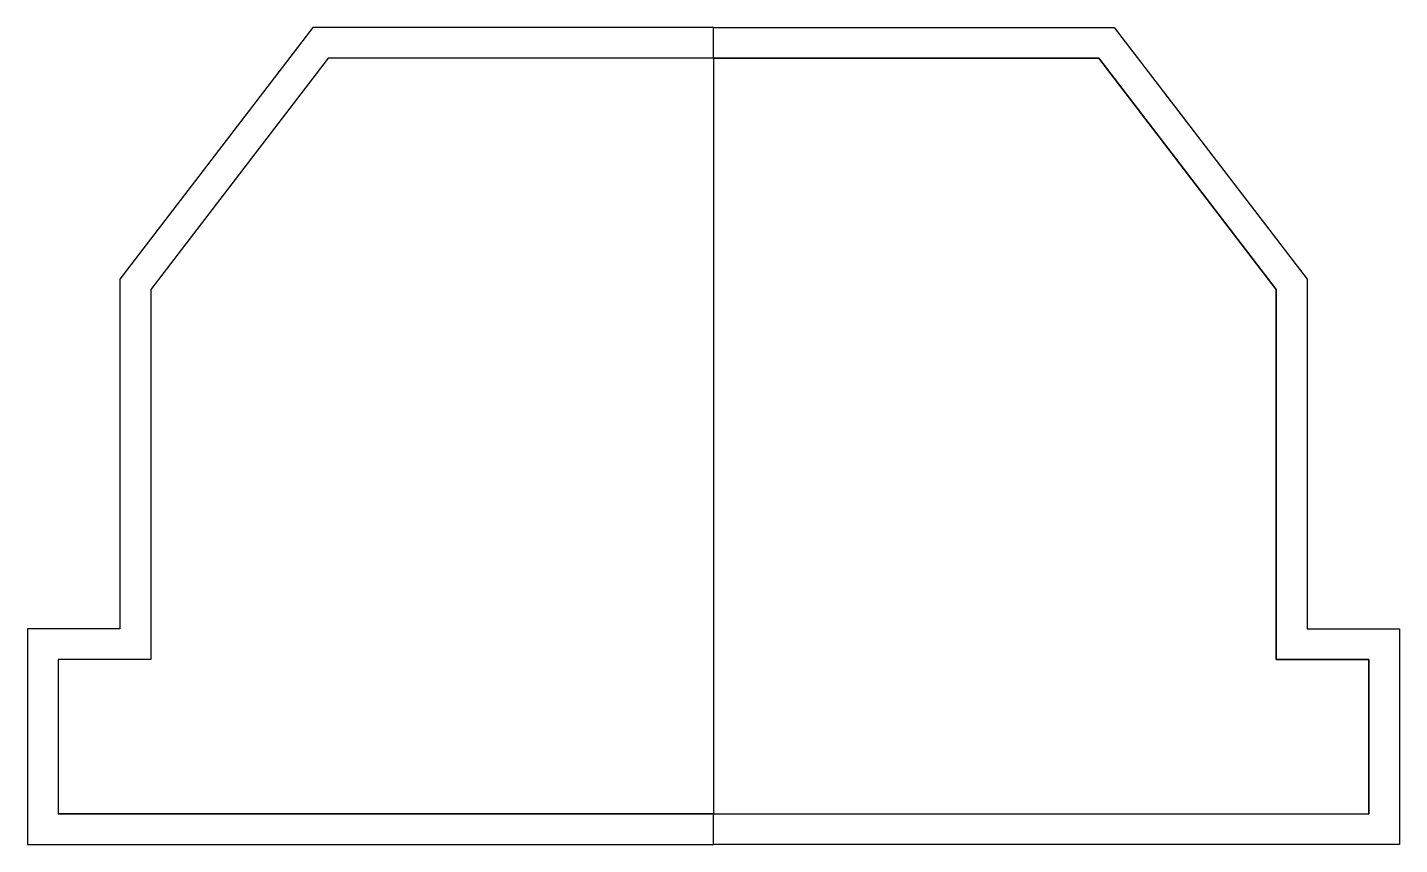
# Model space of a CAD drawing. Header units: millimetres. Extents: x -89 to 89, y -4 to 102.
import ezdxf

# ---------------------------------------------------------------- set-up
doc = ezdxf.new("R2010")
doc.units = ezdxf.units.MM
doc.layers.get('0').update_dxf_attribs({"linetype": 'CONTINUOUS'})

msp = doc.modelspace()

# ---------------------------------------------------------------- linework, layer by layer
for p, q in [((-51.97, 102), (-77, 69.36)), ((0, 102), (-51.97, 102)), ((0, 98), (0, 102)), ((0, 102), (51.97, 102)), ((51.97, 102), (77, 69.36)), ((-50, 98), (-73, 68)), ((0, 98), (-50, 98)), ((0, 98), (0, 0)), ((0, 98), (50, 98)), ((50, 98), (73, 68)), ((-77, 69.36), (-77, 24)), ((-73, 68), (-73, 20)), ((73, 68), (73, 20)), ((77, 69.36), (77, 24)), ((-77, 24), (-89, 24)), ((-89, 24), (-89, -4)), ((77, 24), (89, 24)), ((89, 24), (89, -4)), ((-73, 20), (-85, 20)), ((-85, 20), (-85, 0)), ((73, 20), (85, 20)), ((85, 20), (85, 0)), ((0, 0), (-85, 0)), ((0, -4), (0, 0)), ((0, 0), (85, 0)), ((-89, -4), (0, -4)), ((89, -4), (0, -4))]:
    msp.add_line(p, q)
msp.add_lwpolyline([(-85, 20), (-85, 0), (85, 0), (85, 20), (73, 20), (73, 68), (50, 98), (-50, 98), (-73, 68), (-73, 20)], close=True)
msp.add_point((0, 0))

doc.saveas('drawing.dxf')
